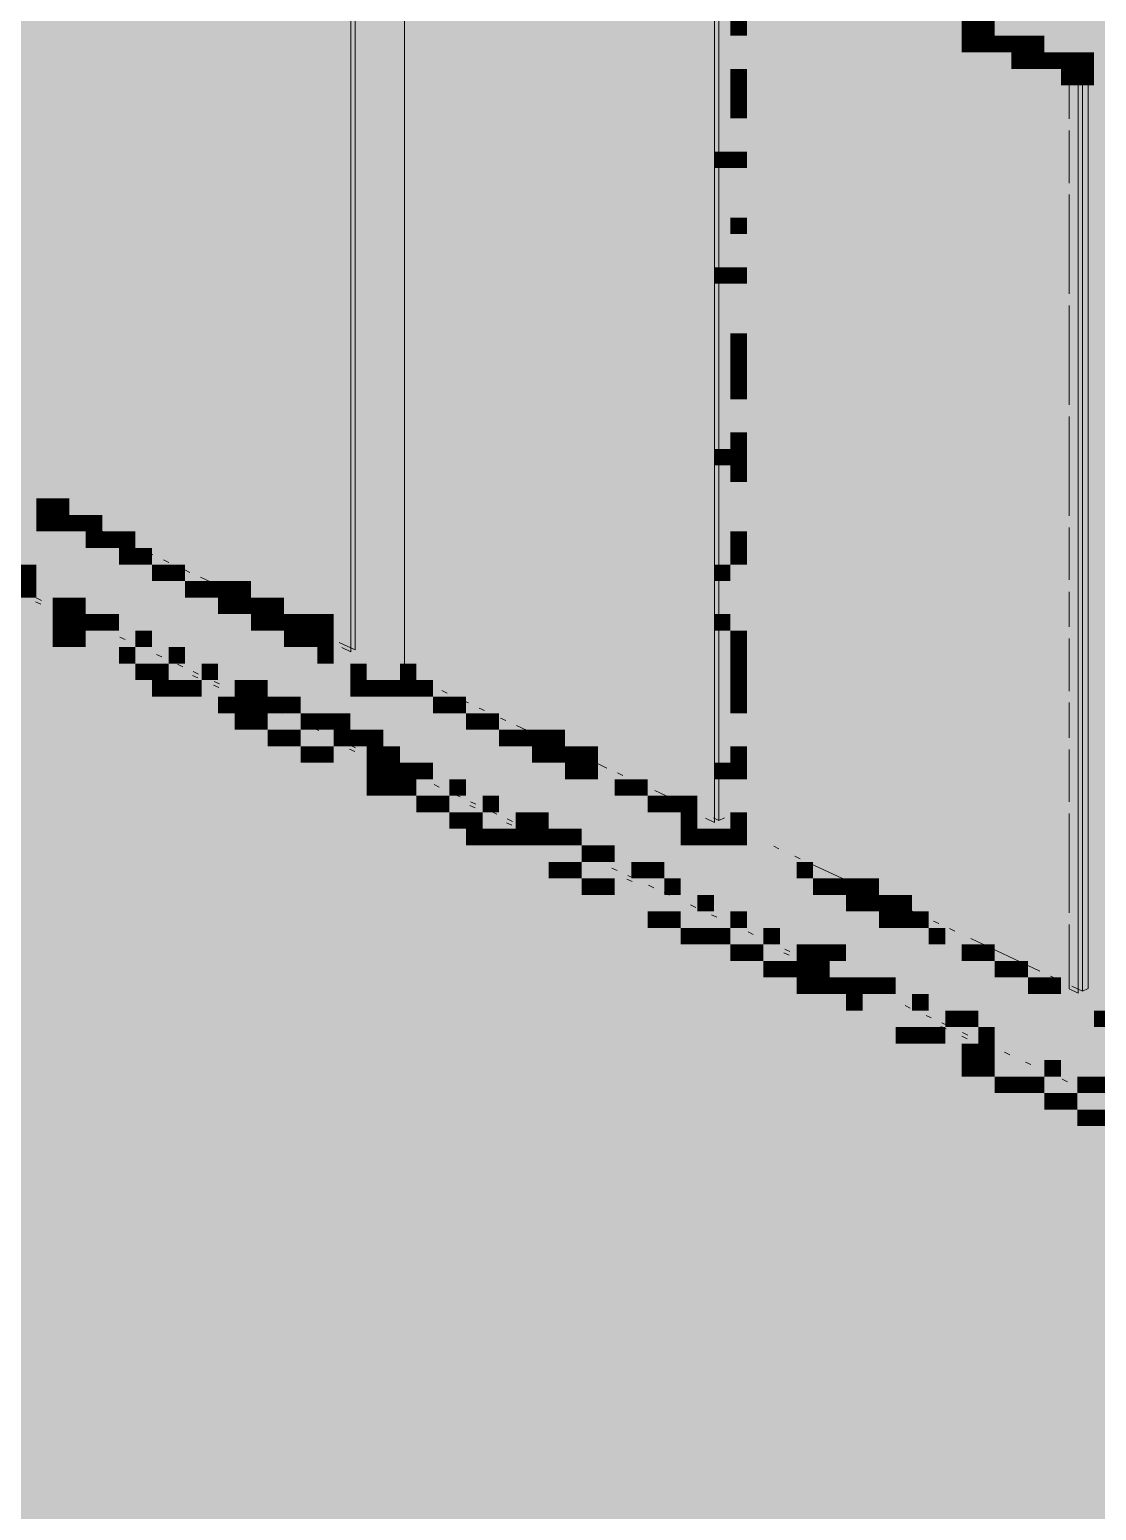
# Paper-space layout '03 3D Building and Roof' of a CAD drawing. Header units: millimetres. Extents: x 5 to 415, y 5 to 292.
# Drawn here: x 131.27 to 142.03, y 198.29 to 213.23 of the extents above; entities that cross this region are included whole.
import ezdxf

# ---------------------------------------------------------------- set-up
doc = ezdxf.new("R2010")
doc.units = ezdxf.units.MM
doc.layers.add('EXISTING', color=7, linetype='Continuous')
doc.layers.add('IMAGES', color=7, linetype='Continuous')

# ---------------------------------------------------------------- blocks, each defined once
blk = doc.blocks.new('SHEET_03')
at = {"layer": 'EXISTING', "color": 250, "lineweight": 9}
for p, q in [((134.514, 216.32), (134.514, 206.953)), ((134.556, 216.131), (134.556, 206.973)), ((135.056, 206.738), (135.056, 215.896)), ((138.181, 214.598), (138.181, 205.232)), ((138.223, 214.41), (138.223, 205.251)), ((141.757, 212.92), (141.848, 212.876)), ((141.757, 212.802), (141.757, 212.92)), ((141.848, 212.876), (141.848, 203.51)), ((141.757, 212.33), (141.757, 212.684)), ((141.89, 212.688), (141.948, 212.715)), ((141.89, 212.688), (141.89, 203.53)), ((141.948, 203.557), (141.948, 212.715)), ((141.757, 211.682), (141.757, 212.213)), ((141.757, 210.563), (141.757, 211.565)), ((141.757, 209.444), (141.757, 210.445)), ((141.757, 208.325), (141.757, 209.326)), ((131.496, 208.409), (131.442, 208.435)), ((132.14, 208.107), (131.603, 208.359)), ((141.757, 207.677), (141.757, 208.207)), ((132.301, 208.031), (132.247, 208.057)), ((132.516, 207.931), (132.408, 207.981)), ((132.677, 207.855), (132.623, 207.88)), ((132.891, 207.754), (132.838, 207.779)), ((133.536, 207.452), (132.999, 207.704)), ((141.757, 207.205), (141.757, 207.559)), ((131.387, 207.433), (131.334, 207.458)), ((131.393, 207.471), (131.341, 207.496)), ((131.605, 207.372), (131.552, 207.397)), ((133.911, 207.275), (133.643, 207.401)), ((131.598, 207.334), (131.545, 207.359)), ((131.868, 207.248), (131.816, 207.273)), ((134.072, 207.2), (134.019, 207.225)), ((132.027, 207.174), (131.974, 207.199)), ((132.238, 207.075), (132.185, 207.1)), ((134.287, 207.099), (134.233, 207.124)), ((141.757, 206.557), (141.757, 207.088)), ((132.607, 206.902), (132.555, 206.926)), ((134.556, 206.973), (134.395, 207.048)), ((134.514, 206.953), (134.422, 206.996)), ((132.818, 206.802), (132.766, 206.827)), ((135.056, 206.738), (135.114, 206.765)), ((132.97, 206.69), (132.917, 206.715)), ((132.977, 206.728), (132.924, 206.753)), ((133.181, 206.591), (133.128, 206.615)), ((133.188, 206.629), (133.135, 206.654)), ((135.109, 206.713), (135.056, 206.738)), ((135.324, 206.612), (135.217, 206.662)), ((133.452, 206.505), (133.399, 206.53)), ((135.485, 206.536), (135.431, 206.562)), ((135.7, 206.436), (135.592, 206.486)), ((133.61, 206.431), (133.557, 206.456)), ((133.821, 206.332), (133.768, 206.356)), ((135.861, 206.36), (135.807, 206.385)), ((141.757, 206.086), (141.757, 206.44)), ((134.191, 206.158), (134.138, 206.183)), ((136.076, 206.259), (136.022, 206.284)), ((136.505, 206.058), (136.183, 206.209)), ((134.402, 206.059), (134.349, 206.084)), ((134.553, 205.947), (134.5, 205.971)), ((134.56, 205.985), (134.507, 206.01)), ((136.881, 205.881), (136.612, 206.007)), ((141.757, 205.438), (141.757, 205.968)), ((135.035, 205.762), (134.982, 205.787)), ((137.096, 205.78), (136.988, 205.831)), ((137.257, 205.705), (137.203, 205.73)), ((135.405, 205.588), (135.352, 205.613)), ((137.471, 205.604), (137.418, 205.629)), ((135.616, 205.489), (135.563, 205.514)), ((135.774, 205.415), (135.721, 205.44)), ((137.901, 205.402), (137.579, 205.554)), ((135.766, 205.377), (135.714, 205.402)), ((135.985, 205.316), (135.932, 205.341)), ((138.181, 205.232), (138.089, 205.275)), ((138.223, 205.251), (138.169, 205.276)), ((138.281, 205.279), (138.223, 205.251)), ((141.757, 204.319), (141.757, 205.32)), ((136.136, 205.203), (136.083, 205.228)), ((136.143, 205.241), (136.091, 205.266)), ((136.407, 205.118), (136.355, 205.142)), ((136.618, 205.018), (136.566, 205.043)), ((138.83, 204.966), (138.777, 204.991)), ((136.988, 204.845), (136.935, 204.87)), ((139.045, 204.865), (138.991, 204.89)), ((137.199, 204.746), (137.146, 204.771)), ((137.357, 204.672), (137.305, 204.696)), ((139.689, 204.563), (139.152, 204.815)), ((137.349, 204.634), (137.297, 204.658)), ((137.568, 204.572), (137.516, 204.597)), ((137.727, 204.498), (137.674, 204.523)), ((137.991, 204.374), (137.938, 204.399)), ((139.85, 204.487), (139.796, 204.512)), ((140.065, 204.386), (139.958, 204.437)), ((138.202, 204.275), (138.149, 204.3)), ((140.226, 204.311), (140.172, 204.336)), ((140.441, 204.21), (140.387, 204.235)), ((138.571, 204.102), (138.518, 204.127)), ((140.602, 204.134), (140.548, 204.16)), ((141.757, 203.553), (141.757, 204.201)), ((138.782, 204.003), (138.729, 204.027)), ((138.941, 203.928), (138.888, 203.953)), ((141.461, 203.731), (140.763, 204.059)), ((138.932, 203.891), (138.88, 203.915)), ((139.143, 203.791), (139.091, 203.816)), ((139.152, 203.829), (139.099, 203.854)), ((139.574, 203.631), (139.521, 203.656)), ((141.622, 203.656), (141.568, 203.681)), ((139.785, 203.532), (139.732, 203.557)), ((141.848, 203.51), (141.757, 203.553)), ((141.89, 203.53), (141.783, 203.58)), ((141.948, 203.557), (141.89, 203.53)), ((140.154, 203.358), (140.102, 203.383)), ((140.366, 203.259), (140.313, 203.284)), ((140.524, 203.185), (140.471, 203.21)), ((140.515, 203.147), (140.463, 203.172)), ((140.726, 203.048), (140.674, 203.073)), ((140.735, 203.086), (140.682, 203.111)), ((141.157, 202.888), (141.104, 202.912)), ((141.368, 202.789), (141.316, 202.813)), ((141.579, 202.689), (141.527, 202.714)), ((141.738, 202.615), (141.685, 202.64)), ((141.949, 202.516), (141.896, 202.541))]:
    blk.add_line(p, q, dxfattribs=at)
at = {"layer": 'IMAGES', "color": 7}
for points in [[(131.175, 208.167), (131.342, 208.167), (131.175, 217.667), (131.342, 217.667)], [(134.341, 207), (134.508, 207), (134.341, 216.167), (134.508, 216.167)], [(134.508, 207), (134.674, 207), (134.508, 216.167), (134.674, 216.167)], [(131.342, 208.5), (134.341, 208.5), (131.342, 216), (134.341, 216)], [(134.674, 206.667), (134.841, 206.667), (134.674, 215.833), (134.841, 215.833)], [(134.841, 206.667), (135.008, 206.667), (134.841, 215.833), (135.008, 215.833)], [(135.008, 206.833), (138.007, 206.833), (135.008, 214.5), (138.007, 214.5)], [(138.674, 204.833), (138.84, 204.833), (138.674, 214.167), (138.84, 214.167)], [(138.507, 207.833), (138.674, 207.833), (138.507, 213.5), (138.674, 213.5)], [(138.007, 213.167), (138.34, 213.167), (138.007, 213.333), (138.34, 213.333)], [(138.34, 213.167), (138.507, 213.167), (138.34, 213.333), (138.507, 213.333)], [(138.84, 213.167), (140.34, 213.167), (138.84, 213.333), (140.34, 213.333)], [(140.34, 213.167), (140.673, 213.167), (140.34, 213.333), (140.673, 213.333)], [(140.673, 213.167), (140.84, 213.167), (140.673, 213.333), (140.84, 213.333)], [(140.84, 213.167), (141.006, 213.167), (140.84, 213.333), (141.006, 213.333)], [(141.006, 213.167), (141.506, 213.167), (141.006, 213.333), (141.506, 213.333)], [(141.506, 213.167), (151.005, 213.167), (141.506, 213.333), (151.005, 213.333)], [(138.007, 212.833), (138.174, 212.833), (138.007, 213.167), (138.174, 213.167)], [(138.174, 212.833), (138.34, 212.833), (138.174, 213.167), (138.34, 213.167)], [(138.34, 212.833), (138.507, 212.833), (138.34, 213.167), (138.507, 213.167)], [(138.84, 213), (140.673, 213), (138.84, 213.167), (140.673, 213.167)], [(140.673, 213), (140.84, 213), (140.673, 213.167), (140.84, 213.167)], [(140.84, 213), (141.006, 213), (140.84, 213.167), (141.006, 213.167)], [(141.006, 213), (141.173, 213), (141.006, 213.167), (141.173, 213.167)], [(141.173, 213), (141.34, 213), (141.173, 213.167), (141.34, 213.167)], [(141.34, 213), (141.506, 213), (141.34, 213.167), (141.506, 213.167)], [(141.506, 213), (142.006, 213), (141.506, 213.167), (142.006, 213.167)], [(142.006, 213), (151.338, 213), (142.006, 213.167), (151.338, 213.167)], [(138.84, 212.833), (141.173, 212.833), (138.84, 213), (141.173, 213)], [(141.173, 212.833), (141.34, 212.833), (141.173, 213), (141.34, 213)], [(141.34, 212.833), (141.506, 212.833), (141.34, 213), (141.506, 213)], [(141.506, 212.833), (141.673, 212.833), (141.506, 213), (141.673, 213)], [(141.673, 212.833), (141.84, 212.833), (141.673, 213), (141.84, 213)], [(141.84, 212.833), (142.006, 212.833), (141.84, 213), (142.006, 213)], [(142.006, 212.667), (142.173, 212.667), (142.006, 213), (142.173, 213)], [(138.007, 212.5), (138.34, 212.5), (138.007, 212.833), (138.34, 212.833)], [(138.34, 212.667), (138.507, 212.667), (138.34, 212.833), (138.507, 212.833)], [(138.84, 204.833), (141.673, 204.833), (138.84, 212.833), (141.673, 212.833)], [(141.673, 212.667), (141.84, 212.667), (141.673, 212.833), (141.84, 212.833)], [(141.84, 212.667), (142.006, 212.667), (141.84, 212.833), (142.006, 212.833)], [(138.34, 212.5), (138.507, 212.5), (138.34, 212.667), (138.507, 212.667)], [(141.673, 203.5), (142.006, 203.5), (141.673, 212.667), (142.006, 212.667)], [(142.006, 203.5), (142.173, 203.5), (142.006, 212.667), (142.173, 212.667)], [(138.007, 212.167), (138.174, 212.167), (138.007, 212.5), (138.174, 212.5)], [(138.174, 212.167), (138.34, 212.167), (138.174, 212.5), (138.34, 212.5)], [(138.34, 212.333), (138.507, 212.333), (138.34, 212.5), (138.507, 212.5)], [(138.34, 212), (138.507, 212), (138.34, 212.333), (138.507, 212.333)], [(138.007, 212), (138.34, 212), (138.007, 212.167), (138.34, 212.167)], [(138.007, 210.667), (138.174, 210.667), (138.007, 212), (138.174, 212)], [(138.174, 211.833), (138.34, 211.833), (138.174, 212), (138.34, 212)], [(138.34, 211.833), (138.507, 211.833), (138.34, 212), (138.507, 212)], [(138.174, 211.5), (138.34, 211.5), (138.174, 211.833), (138.34, 211.833)], [(138.34, 211.333), (138.507, 211.333), (138.34, 211.833), (138.507, 211.833)], [(138.174, 211.167), (138.34, 211.167), (138.174, 211.5), (138.34, 211.5)], [(138.34, 211.167), (138.507, 211.167), (138.34, 211.333), (138.507, 211.333)], [(138.174, 210.833), (138.34, 210.833), (138.174, 211.167), (138.34, 211.167)], [(138.34, 210.833), (138.507, 210.833), (138.34, 211.167), (138.507, 211.167)], [(138.174, 210.667), (138.34, 210.667), (138.174, 210.833), (138.34, 210.833)], [(138.34, 210.667), (138.507, 210.667), (138.34, 210.833), (138.507, 210.833)], [(138.007, 210.5), (138.34, 210.5), (138.007, 210.667), (138.34, 210.667)], [(138.34, 210.167), (138.507, 210.167), (138.34, 210.667), (138.507, 210.667)], [(138.007, 210), (138.174, 210), (138.007, 210.5), (138.174, 210.5)], [(138.174, 210), (138.34, 210), (138.174, 210.5), (138.34, 210.5)], [(138.34, 210), (138.507, 210), (138.34, 210.167), (138.507, 210.167)], [(138.007, 209.833), (138.34, 209.833), (138.007, 210), (138.34, 210)], [(138.34, 209.833), (138.507, 209.833), (138.34, 210), (138.507, 210)], [(138.007, 208.333), (138.174, 208.333), (138.007, 209.833), (138.174, 209.833)], [(138.174, 209), (138.34, 209), (138.174, 209.833), (138.34, 209.833)], [(138.34, 209.667), (138.507, 209.667), (138.34, 209.833), (138.507, 209.833)], [(138.34, 209.5), (138.507, 209.5), (138.34, 209.667), (138.507, 209.667)], [(138.34, 209.167), (138.507, 209.167), (138.34, 209.5), (138.507, 209.5)], [(138.34, 209), (138.507, 209), (138.34, 209.167), (138.507, 209.167)], [(138.174, 208.833), (138.34, 208.833), (138.174, 209), (138.34, 209)], [(138.34, 208.833), (138.507, 208.833), (138.34, 209), (138.507, 209)], [(138.174, 208.333), (138.34, 208.333), (138.174, 208.833), (138.34, 208.833)], [(138.34, 208.667), (138.507, 208.667), (138.34, 208.833), (138.507, 208.833)], [(138.34, 208.167), (138.507, 208.167), (138.34, 208.667), (138.507, 208.667)], [(131.342, 208.333), (131.508, 208.333), (131.342, 208.5), (131.508, 208.5)], [(131.508, 208.333), (131.675, 208.333), (131.508, 208.5), (131.675, 208.5)], [(131.675, 208.333), (134.341, 208.333), (131.675, 208.5), (134.341, 208.5)], [(131.342, 208.167), (131.508, 208.167), (131.342, 208.333), (131.508, 208.333)], [(131.508, 208.167), (131.675, 208.167), (131.508, 208.333), (131.675, 208.333)], [(131.675, 208.167), (131.841, 208.167), (131.675, 208.333), (131.841, 208.333)], [(131.841, 208.167), (132.008, 208.167), (131.841, 208.333), (132.008, 208.333)], [(132.008, 208.167), (134.341, 208.167), (132.008, 208.333), (134.341, 208.333)], [(138.007, 208.167), (138.34, 208.167), (138.007, 208.333), (138.34, 208.333)], [(130.842, 208), (131.342, 208), (130.842, 208.167), (131.342, 208.167)], [(131.342, 208), (131.841, 208), (131.342, 208.167), (131.841, 208.167)], [(131.841, 208), (132.008, 208), (131.841, 208.167), (132.008, 208.167)], [(132.008, 208), (132.175, 208), (132.008, 208.167), (132.175, 208.167)], [(132.175, 208), (132.341, 208), (132.175, 208.167), (132.341, 208.167)], [(132.341, 208), (134.341, 208), (132.341, 208.167), (134.341, 208.167)], [(138.007, 206.833), (138.174, 206.833), (138.007, 208.167), (138.174, 208.167)], [(138.174, 207.833), (138.34, 207.833), (138.174, 208.167), (138.34, 208.167)], [(138.34, 208), (138.507, 208), (138.34, 208.167), (138.507, 208.167)], [(131.008, 207.833), (131.841, 207.833), (131.008, 208), (131.841, 208)], [(131.841, 207.833), (132.175, 207.833), (131.841, 208), (132.175, 208)], [(132.175, 207.833), (132.341, 207.833), (132.175, 208), (132.341, 208)], [(132.341, 207.833), (132.508, 207.833), (132.341, 208), (132.508, 208)], [(132.508, 207.833), (134.341, 207.833), (132.508, 208), (134.341, 208)], [(138.34, 207.833), (138.507, 207.833), (138.34, 208), (138.507, 208)], [(131.175, 207.667), (131.342, 207.667), (131.175, 207.833), (131.342, 207.833)], [(131.342, 207.667), (132.175, 207.667), (131.342, 207.833), (132.175, 207.833)], [(132.175, 207.667), (132.508, 207.667), (132.175, 207.833), (132.508, 207.833)], [(132.508, 207.667), (132.675, 207.667), (132.508, 207.833), (132.675, 207.833)], [(132.675, 207.667), (132.841, 207.667), (132.675, 207.833), (132.841, 207.833)], [(132.841, 207.667), (134.341, 207.667), (132.841, 207.833), (134.341, 207.833)], [(138.174, 207.667), (138.34, 207.667), (138.174, 207.833), (138.34, 207.833)], [(138.34, 207.667), (138.674, 207.667), (138.34, 207.833), (138.674, 207.833)], [(131.175, 207.5), (131.342, 207.5), (131.175, 207.667), (131.342, 207.667)], [(131.342, 207.5), (131.675, 207.5), (131.342, 207.667), (131.675, 207.667)], [(131.675, 207.5), (132.508, 207.5), (131.675, 207.667), (132.508, 207.667)], [(132.508, 207.5), (132.841, 207.5), (132.508, 207.667), (132.841, 207.667)], [(132.841, 207.5), (133.008, 207.5), (132.841, 207.667), (133.008, 207.667)], [(133.008, 207.5), (133.175, 207.5), (133.008, 207.667), (133.175, 207.667)], [(133.175, 207.5), (133.341, 207.5), (133.175, 207.667), (133.341, 207.667)], [(133.341, 207.5), (133.508, 207.5), (133.341, 207.667), (133.508, 207.667)], [(133.508, 207.5), (134.341, 207.5), (133.508, 207.667), (134.341, 207.667)], [(138.174, 207.333), (138.34, 207.333), (138.174, 207.667), (138.34, 207.667)], [(138.34, 207.333), (138.507, 207.333), (138.34, 207.667), (138.507, 207.667)], [(138.507, 207.333), (138.674, 207.333), (138.507, 207.667), (138.674, 207.667)], [(131.175, 207.333), (131.508, 207.333), (131.175, 207.5), (131.508, 207.5)], [(131.508, 207.333), (131.675, 207.333), (131.508, 207.5), (131.675, 207.5)], [(131.675, 207.333), (131.841, 207.333), (131.675, 207.5), (131.841, 207.5)], [(131.841, 207.333), (132.175, 207.333), (131.841, 207.5), (132.175, 207.5)], [(132.175, 207.333), (132.841, 207.333), (132.175, 207.5), (132.841, 207.5)], [(132.841, 207.333), (133.175, 207.333), (132.841, 207.5), (133.175, 207.5)], [(133.175, 207.333), (133.341, 207.333), (133.175, 207.5), (133.341, 207.5)], [(133.341, 207.333), (133.508, 207.333), (133.341, 207.5), (133.508, 207.5)], [(133.508, 207.333), (133.674, 207.333), (133.508, 207.5), (133.674, 207.5)], [(133.674, 207.333), (133.841, 207.333), (133.674, 207.5), (133.841, 207.5)], [(133.841, 207.333), (134.341, 207.333), (133.841, 207.5), (134.341, 207.5)], [(131.175, 207.167), (131.508, 207.167), (131.175, 207.333), (131.508, 207.333)], [(131.508, 207.167), (131.675, 207.167), (131.508, 207.333), (131.675, 207.333)], [(131.675, 207.167), (131.841, 207.167), (131.675, 207.333), (131.841, 207.333)], [(131.841, 207.167), (132.008, 207.167), (131.841, 207.333), (132.008, 207.333)], [(132.008, 207.167), (132.175, 207.167), (132.008, 207.333), (132.175, 207.333)], [(132.175, 207.167), (132.508, 207.167), (132.175, 207.333), (132.508, 207.333)], [(132.508, 207.167), (133.175, 207.167), (132.508, 207.333), (133.175, 207.333)], [(133.175, 207.167), (133.508, 207.167), (133.175, 207.333), (133.508, 207.333)], [(133.508, 207.167), (133.674, 207.167), (133.508, 207.333), (133.674, 207.333)], [(133.674, 207.167), (133.841, 207.167), (133.674, 207.333), (133.841, 207.333)], [(133.841, 207.167), (134.008, 207.167), (133.841, 207.333), (134.008, 207.333)], [(134.008, 207.167), (134.174, 207.167), (134.008, 207.333), (134.174, 207.333)], [(134.174, 207.167), (134.341, 207.167), (134.174, 207.333), (134.341, 207.333)], [(138.174, 207.167), (138.34, 207.167), (138.174, 207.333), (138.34, 207.333)], [(138.34, 207.167), (138.674, 207.167), (138.34, 207.333), (138.674, 207.333)], [(93.349, 207), (131.508, 207), (93.349, 207.167), (131.508, 207.167)], [(131.508, 207), (131.675, 207), (131.508, 207.167), (131.675, 207.167)], [(131.675, 207), (131.841, 207), (131.675, 207.167), (131.841, 207.167)], [(131.841, 207), (132.341, 207), (131.841, 207.167), (132.341, 207.167)], [(132.341, 207), (132.508, 207), (132.341, 207.167), (132.508, 207.167)], [(132.508, 207), (132.841, 207), (132.508, 207.167), (132.841, 207.167)], [(132.841, 207), (133.508, 207), (132.841, 207.167), (133.508, 207.167)], [(133.508, 207), (133.841, 207), (133.508, 207.167), (133.841, 207.167)], [(133.841, 207), (134.008, 207), (133.841, 207.167), (134.008, 207.167)], [(134.008, 207), (134.174, 207), (134.008, 207.167), (134.174, 207.167)], [(134.174, 207), (134.341, 207), (134.174, 207.167), (134.341, 207.167)], [(138.174, 206.833), (138.34, 206.833), (138.174, 207.167), (138.34, 207.167)], [(138.34, 207), (138.507, 207), (138.34, 207.167), (138.507, 207.167)], [(138.507, 205), (138.674, 205), (138.507, 207.167), (138.674, 207.167)], [(92.849, 206.833), (131.841, 206.833), (92.849, 207), (131.841, 207)], [(131.841, 206.833), (132.175, 206.833), (131.841, 207), (132.175, 207)], [(132.175, 206.833), (132.341, 206.833), (132.175, 207), (132.341, 207)], [(132.341, 206.833), (132.675, 206.833), (132.341, 207), (132.675, 207)], [(132.675, 206.833), (132.841, 206.833), (132.675, 207), (132.841, 207)], [(132.841, 206.833), (133.175, 206.833), (132.841, 207), (133.175, 207)], [(133.175, 206.833), (133.841, 206.833), (133.175, 207), (133.841, 207)], [(133.841, 206.833), (134.174, 206.833), (133.841, 207), (134.174, 207)], [(134.174, 206.833), (134.341, 206.833), (134.174, 207), (134.341, 207)], [(134.341, 206.833), (134.674, 206.833), (134.341, 207), (134.674, 207)], [(138.34, 206.833), (138.507, 206.833), (138.34, 207), (138.507, 207)], [(92.515, 206.667), (132.341, 206.667), (92.515, 206.833), (132.341, 206.833)], [(132.341, 206.667), (132.508, 206.667), (132.341, 206.833), (132.508, 206.833)], [(132.508, 206.667), (132.675, 206.667), (132.508, 206.833), (132.675, 206.833)], [(132.675, 206.667), (133.008, 206.667), (132.675, 206.833), (133.008, 206.833)], [(133.008, 206.667), (133.175, 206.667), (133.008, 206.833), (133.175, 206.833)], [(133.175, 206.667), (133.674, 206.667), (133.175, 206.833), (133.674, 206.833)], [(133.674, 206.667), (134.174, 206.667), (133.674, 206.833), (134.174, 206.833)], [(134.174, 206.667), (134.508, 206.667), (134.174, 206.833), (134.508, 206.833)], [(134.508, 206.667), (134.674, 206.667), (134.508, 206.833), (134.674, 206.833)], [(135.008, 206.667), (135.174, 206.667), (135.008, 206.833), (135.174, 206.833)], [(135.174, 206.667), (138.007, 206.667), (135.174, 206.833), (138.007, 206.833)], [(138.007, 206.667), (138.34, 206.667), (138.007, 206.833), (138.34, 206.833)], [(138.34, 206.667), (138.507, 206.667), (138.34, 206.833), (138.507, 206.833)], [(92.349, 206.5), (132.508, 206.5), (92.349, 206.667), (132.508, 206.667)], [(132.508, 206.5), (132.675, 206.5), (132.508, 206.667), (132.675, 206.667)], [(132.675, 206.5), (132.841, 206.5), (132.675, 206.667), (132.841, 206.667)], [(132.841, 206.5), (133.008, 206.5), (132.841, 206.667), (133.008, 206.667)], [(133.008, 206.5), (133.341, 206.5), (133.008, 206.667), (133.341, 206.667)], [(133.341, 206.5), (133.508, 206.5), (133.341, 206.667), (133.508, 206.667)], [(133.508, 206.5), (133.674, 206.5), (133.508, 206.667), (133.674, 206.667)], [(133.674, 206.5), (134.008, 206.5), (133.674, 206.667), (134.008, 206.667)], [(134.008, 206.5), (134.508, 206.5), (134.008, 206.667), (134.508, 206.667)], [(134.508, 206.5), (134.674, 206.5), (134.508, 206.667), (134.674, 206.667)], [(134.674, 206.5), (134.841, 206.5), (134.674, 206.667), (134.841, 206.667)], [(134.841, 206.5), (135.008, 206.5), (134.841, 206.667), (135.008, 206.667)], [(135.008, 206.5), (135.174, 206.5), (135.008, 206.667), (135.174, 206.667)], [(135.174, 206.5), (135.341, 206.5), (135.174, 206.667), (135.341, 206.667)], [(135.341, 206.5), (138.007, 206.5), (135.341, 206.667), (138.007, 206.667)], [(138.007, 205.333), (138.174, 205.333), (138.007, 206.667), (138.174, 206.667)], [(138.174, 205.833), (138.34, 205.833), (138.174, 206.667), (138.34, 206.667)], [(138.34, 206.5), (138.507, 206.5), (138.34, 206.667), (138.507, 206.667)], [(91.849, 206.333), (132.841, 206.333), (91.849, 206.5), (132.841, 206.5)], [(132.841, 206.333), (133.175, 206.333), (132.841, 206.5), (133.175, 206.5)], [(133.175, 206.333), (133.341, 206.333), (133.175, 206.5), (133.341, 206.5)], [(133.341, 206.333), (133.508, 206.333), (133.341, 206.5), (133.508, 206.5)], [(133.508, 206.333), (133.674, 206.333), (133.508, 206.5), (133.674, 206.5)], [(133.674, 206.333), (133.841, 206.333), (133.674, 206.5), (133.841, 206.5)], [(133.841, 206.333), (134.008, 206.333), (133.841, 206.5), (134.008, 206.5)], [(134.008, 206.333), (134.341, 206.333), (134.008, 206.5), (134.341, 206.5)], [(134.341, 206.333), (135.008, 206.333), (134.341, 206.5), (135.008, 206.5)], [(135.008, 206.333), (135.341, 206.333), (135.008, 206.5), (135.341, 206.5)], [(135.341, 206.333), (135.507, 206.333), (135.341, 206.5), (135.507, 206.5)], [(135.507, 206.333), (135.674, 206.333), (135.507, 206.5), (135.674, 206.5)], [(135.674, 206.333), (138.007, 206.333), (135.674, 206.5), (138.007, 206.5)], [(138.34, 206.333), (138.507, 206.333), (138.34, 206.5), (138.507, 206.5)], [(91.516, 206.167), (133.341, 206.167), (91.516, 206.333), (133.341, 206.333)], [(133.341, 206.167), (133.508, 206.167), (133.341, 206.333), (133.508, 206.333)], [(133.508, 206.167), (133.674, 206.167), (133.508, 206.333), (133.674, 206.333)], [(133.674, 206.167), (134.008, 206.167), (133.674, 206.333), (134.008, 206.333)], [(134.008, 206.167), (134.174, 206.167), (134.008, 206.333), (134.174, 206.333)], [(134.174, 206.167), (134.341, 206.167), (134.174, 206.333), (134.341, 206.333)], [(134.341, 206.167), (134.508, 206.167), (134.341, 206.333), (134.508, 206.333)], [(134.508, 206.167), (135.341, 206.167), (134.508, 206.333), (135.341, 206.333)], [(135.341, 206.167), (135.674, 206.167), (135.341, 206.333), (135.674, 206.333)], [(135.674, 206.167), (135.841, 206.167), (135.674, 206.333), (135.841, 206.333)], [(135.841, 206.167), (136.007, 206.167), (135.841, 206.333), (136.007, 206.333)], [(136.007, 206.167), (138.007, 206.167), (136.007, 206.333), (138.007, 206.333)], [(138.34, 206), (138.507, 206), (138.34, 206.333), (138.507, 206.333)], [(91.182, 206), (133.674, 206), (91.182, 206.167), (133.674, 206.167)], [(133.674, 206), (133.841, 206), (133.674, 206.167), (133.841, 206.167)], [(133.841, 206), (134.008, 206), (133.841, 206.167), (134.008, 206.167)], [(134.008, 206), (134.341, 206), (134.008, 206.167), (134.341, 206.167)], [(134.341, 206), (134.508, 206), (134.341, 206.167), (134.508, 206.167)], [(134.508, 206), (134.674, 206), (134.508, 206.167), (134.674, 206.167)], [(134.674, 206), (134.841, 206), (134.674, 206.167), (134.841, 206.167)], [(134.841, 206), (135.674, 206), (134.841, 206.167), (135.674, 206.167)], [(135.674, 206), (136.007, 206), (135.674, 206.167), (136.007, 206.167)], [(136.007, 206), (136.174, 206), (136.007, 206.167), (136.174, 206.167)], [(136.174, 206), (136.341, 206), (136.174, 206.167), (136.341, 206.167)], [(136.341, 206), (136.507, 206), (136.341, 206.167), (136.507, 206.167)], [(136.507, 206), (136.674, 206), (136.507, 206.167), (136.674, 206.167)], [(136.674, 206), (138.007, 206), (136.674, 206.167), (138.007, 206.167)], [(90.849, 205.833), (134.008, 205.833), (90.849, 206), (134.008, 206)], [(134.008, 205.833), (134.174, 205.833), (134.008, 206), (134.174, 206)], [(134.174, 205.833), (134.341, 205.833), (134.174, 206), (134.341, 206)], [(134.341, 205.833), (134.674, 205.833), (134.341, 206), (134.674, 206)], [(134.674, 205.833), (134.841, 205.833), (134.674, 206), (134.841, 206)], [(134.841, 205.833), (135.008, 205.833), (134.841, 206), (135.008, 206)], [(135.008, 205.833), (135.341, 205.833), (135.008, 206), (135.341, 206)], [(135.341, 205.833), (136.007, 205.833), (135.341, 206), (136.007, 206)], [(136.007, 205.833), (136.341, 205.833), (136.007, 206), (136.341, 206)], [(136.341, 205.833), (136.507, 205.833), (136.341, 206), (136.507, 206)], [(136.507, 205.833), (136.674, 205.833), (136.507, 206), (136.674, 206)], [(136.674, 205.833), (136.841, 205.833), (136.674, 206), (136.841, 206)], [(136.841, 205.833), (137.007, 205.833), (136.841, 206), (137.007, 206)], [(137.007, 205.667), (138.007, 205.667), (137.007, 206), (138.007, 206)], [(138.34, 205.833), (138.507, 205.833), (138.34, 206), (138.507, 206)], [(90.349, 205.667), (134.341, 205.667), (90.349, 205.833), (134.341, 205.833)], [(134.341, 205.667), (134.674, 205.667), (134.341, 205.833), (134.674, 205.833)], [(134.674, 205.667), (134.841, 205.667), (134.674, 205.833), (134.841, 205.833)], [(134.841, 205.667), (135.008, 205.667), (134.841, 205.833), (135.008, 205.833)], [(135.008, 205.667), (135.174, 205.667), (135.008, 205.833), (135.174, 205.833)], [(135.174, 205.667), (135.341, 205.667), (135.174, 205.833), (135.341, 205.833)], [(135.341, 205.667), (135.674, 205.667), (135.341, 205.833), (135.674, 205.833)], [(135.674, 205.667), (136.341, 205.667), (135.674, 205.833), (136.341, 205.833)], [(136.341, 205.667), (136.674, 205.667), (136.341, 205.833), (136.674, 205.833)], [(136.674, 205.667), (136.841, 205.667), (136.674, 205.833), (136.841, 205.833)], [(136.841, 205.667), (137.007, 205.667), (136.841, 205.833), (137.007, 205.833)], [(138.174, 205.667), (138.34, 205.667), (138.174, 205.833), (138.34, 205.833)], [(138.34, 205.667), (138.507, 205.667), (138.34, 205.833), (138.507, 205.833)], [(90.183, 205.5), (134.674, 205.5), (90.183, 205.667), (134.674, 205.667)], [(134.674, 205.5), (134.841, 205.5), (134.674, 205.667), (134.841, 205.667)], [(134.841, 205.5), (135.008, 205.5), (134.841, 205.667), (135.008, 205.667)], [(135.008, 205.5), (135.174, 205.5), (135.008, 205.667), (135.174, 205.667)], [(135.174, 205.5), (135.507, 205.5), (135.174, 205.667), (135.507, 205.667)], [(135.507, 205.5), (135.674, 205.5), (135.507, 205.667), (135.674, 205.667)], [(135.674, 205.5), (136.007, 205.5), (135.674, 205.667), (136.007, 205.667)], [(136.007, 205.5), (136.674, 205.5), (136.007, 205.667), (136.674, 205.667)], [(136.674, 205.5), (137.174, 205.5), (136.674, 205.667), (137.174, 205.667)], [(137.174, 205.5), (137.34, 205.5), (137.174, 205.667), (137.34, 205.667)], [(137.34, 205.5), (137.507, 205.5), (137.34, 205.667), (137.507, 205.667)], [(137.507, 205.5), (138.007, 205.5), (137.507, 205.667), (138.007, 205.667)], [(138.174, 205.333), (138.34, 205.333), (138.174, 205.667), (138.34, 205.667)], [(138.34, 205.333), (138.507, 205.333), (138.34, 205.667), (138.507, 205.667)], [(89.683, 205.333), (135.174, 205.333), (89.683, 205.5), (135.174, 205.5)], [(135.174, 205.333), (135.341, 205.333), (135.174, 205.5), (135.341, 205.5)], [(135.341, 205.333), (135.507, 205.333), (135.341, 205.5), (135.507, 205.5)], [(135.507, 205.333), (135.841, 205.333), (135.507, 205.5), (135.841, 205.5)], [(135.841, 205.333), (136.007, 205.333), (135.841, 205.5), (136.007, 205.5)], [(136.007, 205.333), (136.341, 205.333), (136.007, 205.5), (136.341, 205.5)], [(136.341, 205.333), (137.174, 205.333), (136.341, 205.5), (137.174, 205.5)], [(137.174, 205.333), (137.507, 205.333), (137.174, 205.5), (137.507, 205.5)], [(137.507, 205.333), (137.674, 205.333), (137.507, 205.5), (137.674, 205.5)], [(137.674, 205.333), (137.84, 205.333), (137.674, 205.5), (137.84, 205.5)], [(137.84, 205.333), (138.007, 205.333), (137.84, 205.5), (138.007, 205.5)], [(89.349, 205.167), (135.507, 205.167), (89.349, 205.333), (135.507, 205.333)], [(135.507, 205.167), (135.674, 205.167), (135.507, 205.333), (135.674, 205.333)], [(135.674, 205.167), (135.841, 205.167), (135.674, 205.333), (135.841, 205.333)], [(135.841, 205.167), (136.174, 205.167), (135.841, 205.333), (136.174, 205.333)], [(136.174, 205.167), (136.341, 205.167), (136.174, 205.333), (136.341, 205.333)], [(136.341, 205.167), (136.507, 205.167), (136.341, 205.333), (136.507, 205.333)], [(136.507, 205.167), (136.841, 205.167), (136.507, 205.333), (136.841, 205.333)], [(136.841, 205.167), (137.507, 205.167), (136.841, 205.333), (137.507, 205.333)], [(137.507, 205.167), (137.84, 205.167), (137.507, 205.333), (137.84, 205.333)], [(137.84, 205.167), (138.007, 205.167), (137.84, 205.333), (138.007, 205.333)], [(138.007, 205.167), (138.34, 205.167), (138.007, 205.333), (138.34, 205.333)], [(138.34, 205.167), (138.507, 205.167), (138.34, 205.333), (138.507, 205.333)], [(89.016, 205), (135.674, 205), (89.016, 205.167), (135.674, 205.167)], [(135.674, 205), (135.841, 205), (135.674, 205.167), (135.841, 205.167)], [(135.841, 205), (136.007, 205), (135.841, 205.167), (136.007, 205.167)], [(136.007, 205), (136.174, 205), (136.007, 205.167), (136.174, 205.167)], [(136.174, 205), (136.341, 205), (136.174, 205.167), (136.341, 205.167)], [(136.341, 205), (136.507, 205), (136.341, 205.167), (136.507, 205.167)], [(136.507, 205), (136.674, 205), (136.507, 205.167), (136.674, 205.167)], [(136.674, 205), (136.841, 205), (136.674, 205.167), (136.841, 205.167)], [(136.841, 205), (137.174, 205), (136.841, 205.167), (137.174, 205.167)], [(137.174, 205), (137.84, 205), (137.174, 205.167), (137.84, 205.167)], [(137.84, 205), (138.007, 205), (137.84, 205.167), (138.007, 205.167)], [(138.007, 205), (138.174, 205), (138.007, 205.167), (138.174, 205.167)], [(138.174, 205), (138.34, 205), (138.174, 205.167), (138.34, 205.167)], [(138.34, 205), (138.507, 205), (138.34, 205.167), (138.507, 205.167)], [(88.683, 204.833), (136.007, 204.833), (88.683, 205), (136.007, 205)], [(136.007, 204.833), (136.507, 204.833), (136.007, 205), (136.507, 205)], [(136.507, 204.833), (136.841, 204.833), (136.507, 205), (136.841, 205)], [(136.841, 204.833), (137.007, 204.833), (136.841, 205), (137.007, 205)], [(137.007, 204.833), (137.174, 204.833), (137.007, 205), (137.174, 205)], [(137.174, 204.833), (137.507, 204.833), (137.174, 205), (137.507, 205)], [(137.507, 204.833), (138.007, 204.833), (137.507, 205), (138.007, 205)], [(138.007, 204.833), (138.674, 204.833), (138.007, 205), (138.674, 205)], [(88.35, 204.667), (136.507, 204.667), (88.35, 204.833), (136.507, 204.833)], [(136.507, 204.667), (136.674, 204.667), (136.507, 204.833), (136.674, 204.833)], [(136.674, 204.667), (136.841, 204.667), (136.674, 204.833), (136.841, 204.833)], [(136.841, 204.667), (137.34, 204.667), (136.841, 204.833), (137.34, 204.833)], [(137.34, 204.667), (137.507, 204.667), (137.34, 204.833), (137.507, 204.833)], [(137.507, 204.667), (137.674, 204.667), (137.507, 204.833), (137.674, 204.833)], [(137.674, 204.667), (138.674, 204.667), (137.674, 204.833), (138.674, 204.833)], [(138.674, 204.667), (139.007, 204.667), (138.674, 204.833), (139.007, 204.833)], [(139.007, 204.667), (139.173, 204.667), (139.007, 204.833), (139.173, 204.833)], [(139.173, 204.667), (141.673, 204.667), (139.173, 204.833), (141.673, 204.833)], [(88.016, 204.5), (136.841, 204.5), (88.016, 204.667), (136.841, 204.667)], [(136.841, 204.5), (137.007, 204.5), (136.841, 204.667), (137.007, 204.667)], [(137.007, 204.5), (137.174, 204.5), (137.007, 204.667), (137.174, 204.667)], [(137.174, 204.5), (137.674, 204.5), (137.174, 204.667), (137.674, 204.667)], [(137.674, 204.5), (137.84, 204.5), (137.674, 204.667), (137.84, 204.667)], [(137.84, 204.5), (138.174, 204.5), (137.84, 204.667), (138.174, 204.667)], [(138.174, 204.5), (138.84, 204.5), (138.174, 204.667), (138.84, 204.667)], [(138.84, 204.5), (139.173, 204.5), (138.84, 204.667), (139.173, 204.667)], [(139.173, 204.5), (139.34, 204.5), (139.173, 204.667), (139.34, 204.667)], [(139.34, 204.5), (139.507, 204.5), (139.34, 204.667), (139.507, 204.667)], [(139.507, 204.5), (139.673, 204.5), (139.507, 204.667), (139.673, 204.667)], [(139.673, 204.5), (139.84, 204.5), (139.673, 204.667), (139.84, 204.667)], [(139.84, 204.5), (141.673, 204.5), (139.84, 204.667), (141.673, 204.667)], [(87.516, 204.333), (137.174, 204.333), (87.516, 204.5), (137.174, 204.5)], [(137.174, 204.333), (137.507, 204.333), (137.174, 204.5), (137.507, 204.5)], [(137.507, 204.333), (138.007, 204.333), (137.507, 204.5), (138.007, 204.5)], [(138.007, 204.333), (138.174, 204.333), (138.007, 204.5), (138.174, 204.5)], [(138.174, 204.333), (138.507, 204.333), (138.174, 204.5), (138.507, 204.5)], [(138.507, 204.333), (139.173, 204.333), (138.507, 204.5), (139.173, 204.5)], [(139.173, 204.333), (139.507, 204.333), (139.173, 204.5), (139.507, 204.5)], [(139.507, 204.333), (139.673, 204.333), (139.507, 204.5), (139.673, 204.5)], [(139.673, 204.333), (139.84, 204.333), (139.673, 204.5), (139.84, 204.5)], [(139.84, 204.333), (140.007, 204.333), (139.84, 204.5), (140.007, 204.5)], [(140.007, 204.333), (140.173, 204.333), (140.007, 204.5), (140.173, 204.5)], [(140.173, 204.333), (141.673, 204.333), (140.173, 204.5), (141.673, 204.5)], [(87.516, 204.167), (137.507, 204.167), (87.516, 204.333), (137.507, 204.333)], [(137.507, 204.167), (137.674, 204.167), (137.507, 204.333), (137.674, 204.333)], [(137.674, 204.167), (137.84, 204.167), (137.674, 204.333), (137.84, 204.333)], [(137.84, 204.167), (138.34, 204.167), (137.84, 204.333), (138.34, 204.333)], [(138.34, 204.167), (138.507, 204.167), (138.34, 204.333), (138.507, 204.333)], [(138.507, 204.167), (138.84, 204.167), (138.507, 204.333), (138.84, 204.333)], [(138.84, 204.167), (139.507, 204.167), (138.84, 204.333), (139.507, 204.333)], [(139.507, 204.167), (139.84, 204.167), (139.507, 204.333), (139.84, 204.333)], [(139.84, 204.167), (140.007, 204.167), (139.84, 204.333), (140.007, 204.333)], [(140.007, 204.167), (140.173, 204.167), (140.007, 204.333), (140.173, 204.333)], [(140.173, 204.167), (140.34, 204.167), (140.173, 204.333), (140.34, 204.333)], [(140.34, 204.167), (141.673, 204.167), (140.34, 204.333), (141.673, 204.333)], [(86.85, 204), (137.84, 204), (86.85, 204.167), (137.84, 204.167)], [(137.84, 204), (138.007, 204), (137.84, 204.167), (138.007, 204.167)], [(138.007, 204), (138.174, 204), (138.007, 204.167), (138.174, 204.167)], [(138.174, 204), (138.34, 204), (138.174, 204.167), (138.34, 204.167)], [(138.34, 204), (138.674, 204), (138.34, 204.167), (138.674, 204.167)], [(138.674, 204), (138.84, 204), (138.674, 204.167), (138.84, 204.167)], [(138.84, 204), (139.173, 204), (138.84, 204.167), (139.173, 204.167)], [(139.173, 204), (139.84, 204), (139.173, 204.167), (139.84, 204.167)], [(139.84, 204), (140.34, 204), (139.84, 204.167), (140.34, 204.167)], [(140.34, 204), (140.507, 204), (140.34, 204.167), (140.507, 204.167)], [(140.507, 204), (141.673, 204), (140.507, 204.167), (141.673, 204.167)], [(86.683, 203.833), (138.34, 203.833), (86.683, 204), (138.34, 204)], [(138.34, 203.833), (138.507, 203.833), (138.34, 204), (138.507, 204)], [(138.507, 203.833), (138.674, 203.833), (138.507, 204), (138.674, 204)], [(138.674, 203.833), (139.007, 203.833), (138.674, 204), (139.007, 204)], [(139.007, 203.833), (139.173, 203.833), (139.007, 204), (139.173, 204)], [(139.173, 203.833), (139.34, 203.833), (139.173, 204), (139.34, 204)], [(139.34, 203.833), (139.507, 203.833), (139.34, 204), (139.507, 204)], [(139.507, 203.833), (140.34, 203.833), (139.507, 204), (140.34, 204)], [(140.34, 203.833), (140.673, 203.833), (140.34, 204), (140.673, 204)], [(140.673, 203.833), (140.84, 203.833), (140.673, 204), (140.84, 204)], [(140.84, 203.833), (141.006, 203.833), (140.84, 204), (141.006, 204)], [(141.006, 203.833), (141.673, 203.833), (141.006, 204), (141.673, 204)], [(86.183, 203.667), (138.674, 203.667), (86.183, 203.833), (138.674, 203.833)], [(138.674, 203.667), (138.84, 203.667), (138.674, 203.833), (138.84, 203.833)], [(138.84, 203.667), (139.007, 203.667), (138.84, 203.833), (139.007, 203.833)], [(139.007, 203.667), (139.173, 203.667), (139.007, 203.833), (139.173, 203.833)], [(139.173, 203.667), (139.34, 203.667), (139.173, 203.833), (139.34, 203.833)], [(139.34, 203.667), (139.673, 203.667), (139.34, 203.833), (139.673, 203.833)], [(139.673, 203.667), (140.007, 203.667), (139.673, 203.833), (140.007, 203.833)], [(140.007, 203.667), (140.673, 203.667), (140.007, 203.833), (140.673, 203.833)], [(140.673, 203.667), (141.006, 203.667), (140.673, 203.833), (141.006, 203.833)], [(141.006, 203.667), (141.173, 203.667), (141.006, 203.833), (141.173, 203.833)], [(141.173, 203.667), (141.34, 203.667), (141.173, 203.833), (141.34, 203.833)], [(141.34, 203.667), (141.673, 203.667), (141.34, 203.833), (141.673, 203.833)], [(85.85, 203.5), (139.007, 203.5), (85.85, 203.667), (139.007, 203.667)], [(139.007, 203.5), (139.173, 203.5), (139.007, 203.667), (139.173, 203.667)], [(139.173, 203.5), (139.34, 203.5), (139.173, 203.667), (139.34, 203.667)], [(139.34, 203.5), (139.507, 203.5), (139.34, 203.667), (139.507, 203.667)], [(139.507, 203.5), (139.673, 203.5), (139.507, 203.667), (139.673, 203.667)], [(139.673, 203.5), (139.84, 203.5), (139.673, 203.667), (139.84, 203.667)], [(139.84, 203.5), (140.007, 203.5), (139.84, 203.667), (140.007, 203.667)], [(140.007, 203.5), (140.34, 203.5), (140.007, 203.667), (140.34, 203.667)], [(140.34, 203.5), (141.006, 203.5), (140.34, 203.667), (141.006, 203.667)], [(141.006, 203.5), (141.34, 203.5), (141.006, 203.667), (141.34, 203.667)], [(141.34, 203.5), (141.506, 203.5), (141.34, 203.667), (141.506, 203.667)], [(141.506, 203.5), (141.673, 203.5), (141.506, 203.667), (141.673, 203.667)], [(85.517, 203.333), (139.507, 203.333), (85.517, 203.5), (139.507, 203.5)], [(139.507, 203.333), (139.673, 203.333), (139.507, 203.5), (139.673, 203.5)], [(139.673, 203.333), (140.173, 203.333), (139.673, 203.5), (140.173, 203.5)], [(140.173, 203.333), (140.34, 203.333), (140.173, 203.5), (140.34, 203.5)], [(140.34, 203.333), (140.673, 203.333), (140.34, 203.5), (140.673, 203.5)], [(140.673, 203.333), (141.34, 203.333), (140.673, 203.5), (141.34, 203.5)], [(141.34, 203.333), (141.673, 203.333), (141.34, 203.5), (141.673, 203.5)], [(141.673, 203.333), (142.006, 203.333), (141.673, 203.5), (142.006, 203.5)], [(142.006, 203.333), (142.34, 203.333), (142.006, 203.5), (142.34, 203.5)], [(85.184, 203.167), (139.673, 203.167), (85.184, 203.333), (139.673, 203.333)], [(139.673, 203.167), (140.007, 203.167), (139.673, 203.333), (140.007, 203.333)], [(140.007, 203.167), (140.507, 203.167), (140.007, 203.333), (140.507, 203.333)], [(140.507, 203.167), (140.673, 203.167), (140.507, 203.333), (140.673, 203.333)], [(140.673, 203.167), (140.84, 203.167), (140.673, 203.333), (140.84, 203.333)], [(140.84, 203.167), (141.673, 203.167), (140.84, 203.333), (141.673, 203.333)], [(141.673, 203.167), (142.006, 203.167), (141.673, 203.333), (142.006, 203.333)], [(142.006, 203.167), (142.173, 203.167), (142.006, 203.333), (142.173, 203.333)], [(84.85, 203), (140.007, 203), (84.85, 203.167), (140.007, 203.167)], [(140.007, 203), (140.173, 203), (140.007, 203.167), (140.173, 203.167)], [(140.173, 203), (140.34, 203), (140.173, 203.167), (140.34, 203.167)], [(140.34, 203), (140.507, 203), (140.34, 203.167), (140.507, 203.167)], [(140.507, 203), (140.84, 203), (140.507, 203.167), (140.84, 203.167)], [(140.84, 203), (141.006, 203), (140.84, 203.167), (141.006, 203.167)], [(141.006, 203), (141.34, 203), (141.006, 203.167), (141.34, 203.167)], [(141.34, 203), (142.34, 203), (141.34, 203.167), (142.34, 203.167)], [(85.017, 202.833), (140.34, 202.833), (85.017, 203), (140.34, 203)], [(140.34, 202.833), (140.673, 202.833), (140.34, 203), (140.673, 203)], [(140.673, 202.833), (140.84, 202.833), (140.673, 203), (140.84, 203)], [(140.84, 202.833), (141.006, 202.833), (140.84, 203), (141.006, 203)], [(141.006, 202.833), (141.34, 202.833), (141.006, 203), (141.34, 203)], [(141.34, 202.833), (141.673, 202.833), (141.34, 203), (141.673, 203)], [(141.673, 202.833), (142.506, 202.833), (141.673, 203), (142.506, 203)], [(85.35, 202.667), (140.673, 202.667), (85.35, 202.833), (140.673, 202.833)], [(140.673, 202.667), (140.84, 202.667), (140.673, 202.833), (140.84, 202.833)], [(140.84, 202.667), (141.006, 202.667), (140.84, 202.833), (141.006, 202.833)], [(141.006, 202.667), (141.506, 202.667), (141.006, 202.833), (141.506, 202.833)], [(141.506, 202.667), (141.673, 202.667), (141.506, 202.833), (141.673, 202.833)], [(141.673, 202.667), (142.006, 202.667), (141.673, 202.833), (142.006, 202.833)], [(142.006, 202.667), (142.673, 202.667), (142.006, 202.833), (142.673, 202.833)], [(85.683, 202.5), (141.006, 202.5), (85.683, 202.667), (141.006, 202.667)], [(141.006, 202.5), (141.173, 202.5), (141.006, 202.667), (141.173, 202.667)], [(141.173, 202.5), (141.34, 202.5), (141.173, 202.667), (141.34, 202.667)], [(141.34, 202.5), (141.506, 202.5), (141.34, 202.667), (141.506, 202.667)], [(141.506, 202.5), (141.84, 202.5), (141.506, 202.667), (141.84, 202.667)], [(141.84, 202.5), (142.006, 202.5), (141.84, 202.667), (142.006, 202.667)], [(142.006, 202.5), (142.173, 202.5), (142.006, 202.667), (142.173, 202.667)], [(86.017, 202.333), (141.506, 202.333), (86.017, 202.5), (141.506, 202.5)], [(141.506, 202.333), (141.673, 202.333), (141.506, 202.5), (141.673, 202.5)], [(141.673, 202.333), (141.84, 202.333), (141.673, 202.5), (141.84, 202.5)], [(141.84, 202.333), (142.173, 202.333), (141.84, 202.5), (142.173, 202.5)], [(86.35, 202.167), (141.84, 202.167), (86.35, 202.333), (141.84, 202.333)], [(141.84, 202.167), (142.006, 202.167), (141.84, 202.333), (142.006, 202.333)], [(142.006, 202.167), (142.173, 202.167), (142.006, 202.333), (142.173, 202.333)], [(86.683, 202), (142.173, 202), (86.683, 202.167), (142.173, 202.167)], [(87.017, 201.833), (142.506, 201.833), (87.017, 202), (142.506, 202)], [(87.516, 201.667), (142.839, 201.667), (87.516, 201.833), (142.839, 201.833)], [(87.85, 201.5), (143.173, 201.5), (87.85, 201.667), (143.173, 201.667)], [(88.183, 201.333), (143.506, 201.333), (88.183, 201.5), (143.506, 201.5)], [(88.516, 201.167), (144.006, 201.167), (88.516, 201.333), (144.006, 201.333)], [(88.849, 201), (144.339, 201), (88.849, 201.167), (144.339, 201.167)], [(89.349, 200.833), (144.672, 200.833), (89.349, 201), (144.672, 201)], [(89.516, 200.667), (145.006, 200.667), (89.516, 200.833), (145.006, 200.833)], [(89.849, 200.5), (145.339, 200.5), (89.849, 200.667), (145.339, 200.667)], [(90.183, 200.333), (145.839, 200.333), (90.183, 200.5), (145.839, 200.5)], [(90.682, 200.167), (146.006, 200.167), (90.682, 200.333), (146.006, 200.333)], [(91.016, 200), (146.339, 200), (91.016, 200.167), (146.339, 200.167)], [(91.349, 199.833), (146.839, 199.833), (91.349, 200), (146.839, 200)], [(91.682, 199.667), (147.172, 199.667), (91.682, 199.833), (147.172, 199.833)], [(92.016, 199.5), (147.505, 199.5), (92.016, 199.667), (147.505, 199.667)], [(92.515, 199.333), (147.838, 199.333), (92.515, 199.5), (147.838, 199.5)], [(92.849, 199.167), (148.172, 199.167), (92.849, 199.333), (148.172, 199.333)], [(93.015, 199), (148.505, 199), (93.015, 199.167), (148.505, 199.167)], [(93.515, 198.833), (149.005, 198.833), (93.515, 199), (149.005, 199)], [(93.849, 198.667), (149.172, 198.667), (93.849, 198.833), (149.172, 198.833)], [(94.182, 198.5), (149.505, 198.5), (94.182, 198.667), (149.505, 198.667)], [(94.515, 198.333), (150.338, 198.333), (94.515, 198.5), (150.338, 198.5)], [(94.848, 198.167), (150.338, 198.167), (94.848, 198.333), (150.338, 198.333)]]:
    blk.add_solid(points, dxfattribs=at)

psp = doc.layouts.new('03 3D Building and Roof')

# ---------------------------------------------------------------- block references
psp.add_blockref('SHEET_03', (0, 0))

doc.saveas('drawing.dxf')
